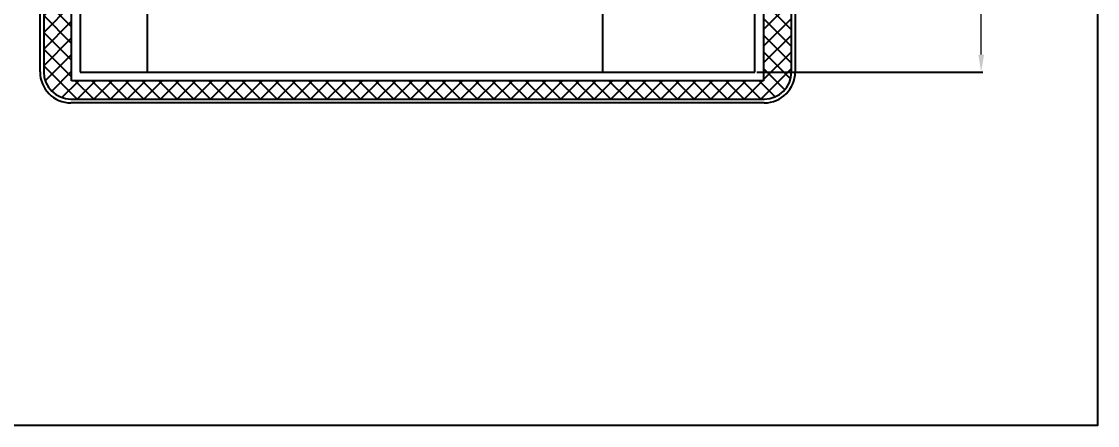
# Model space of a CAD drawing. Header units: millimetres. Extents: x 884 to 1160, y 193 to 343.
# Drawn here: x 1072.9 to 1159.8, y 193.1 to 225.7 of the extents above; entities that cross this region are included whole.
import ezdxf

# ---------------------------------------------------------------- set-up
doc = ezdxf.new("R2010")
doc.units = ezdxf.units.MM
doc.layers.add('', color=7, linetype='Continuous')
doc.layers.add('dim', color=4, linetype='Continuous')
doc.layers.add('图层0000', color=7, linetype='Continuous', lineweight=25)
doc.styles.add('STYLE1', font='', dxfattribs={"width": 0.9})
doc.styles.add('宋体', font='', dxfattribs={"width": 0.75})
doc.styles.get('STYLE1').set_extended_font_data('KaiTi_GB2312')
doc.styles.get('宋体').set_extended_font_data('SimSun')
doc.dimstyles.new('STANDARD$0', dxfattribs={"dimtxt": 1.5, "dimasz": 1.5, "dimexe": 0.25, "dimexo": 0.5, "dimgap": 0.4, "dimtad": 1, "dimzin": 9, "dimdsep": 46, "dimtxsty": 'STYLE1', "dimcen": 1.5, "dimclrd": 256, "dimclre": 256, "dimclrt": 256, "dimadec": 0, "dimazin": 0, "dimtfac": 1, "dimtmove": 0, "dimatfit": 3, "dimfxl": 0, "dimtolj": 1, "dimtzin": 0, "dimlwd": 5, "dimlwe": 5, "dimarcsym": 0})

# ---------------------------------------------------------------- blocks, each defined once
blk = doc.blocks.new('*D21')
at = {"layer": 'Defpoints', "color": 0}
for p in [(1132.108, 304.596), (1132.108, 221.646), (1150.379, 221.646)]:
    blk.add_point(p, dxfattribs=at)
at = {"layer": 'dim', "color": 3, "lineweight": -2}
for p, q in [((1132.248, 304.596), (1150.519, 304.596)), ((1132.248, 221.646), (1150.519, 221.646))]:
    blk.add_line(p, q, dxfattribs=at)
at = {"layer": 'dim', "color": 3, "lineweight": 18}
for p, q in [((1150.379, 303.196), (1150.379, 268.053)), ((1150.379, 223.046), (1150.379, 258.189))]:
    blk.add_line(p, q, dxfattribs=at)
at = {"layer": 'dim', "color": 3}
for points in [[(1150.613, 303.196), (1150.146, 303.196), (1150.379, 304.596)], [(1150.146, 223.046), (1150.613, 223.046), (1150.379, 221.646)]]:
    blk.add_solid(points, dxfattribs=at)
at = {"layer": 'dim', "color": 3, "insert": (1150.379, 263.121), "char_height": 1.96, "attachment_point": 5, "rotation": 90, "style": '宋体'}
blk.add_mtext('{\\H1.785714x;82.95}', dxfattribs=at)

msp = doc.modelspace()

# ---------------------------------------------------------------- hatches: boundary and pattern name
at = {"layer": ''}
h = msp.add_hatch(dxfattribs=at)
h.set_pattern_fill('ANSI37', color=2, scale=0.3)
h.set_pattern_definition([(45, (1074.6578, 219.4562), (-0.673519, 0.673519), []), (135, (1074.6578, 219.4562), (-0.673519, -0.673519), [])])
edge = h.paths.add_edge_path()
edge.add_arc((1076.858, 221.656), 2.2, 180, 270)
edge.add_line((1076.858, 219.456), (1132.858, 219.456))
edge.add_arc((1132.858, 221.656), 2.2, 270, 360)
edge.add_line((1135.058, 221.656), (1135.058, 309.096))
edge.add_arc((1132.858, 309.096), 2.2, 0, 90)
edge.add_line((1132.858, 311.296), (1076.858, 311.296))
edge.add_arc((1076.858, 309.096), 2.2, 90, 180)
edge.add_line((1074.658, 309.096), (1074.658, 221.656))
h.paths.add_polyline_path([(1076.908, 220.946), (1132.808, 220.946), (1132.808, 305.296), (1076.908, 305.296)], flags=16)

# ---------------------------------------------------------------- linework, layer by layer
msp.add_lwpolyline([(883.859, 343.356), (1159.772, 343.356), (1159.772, 193.122), (883.859, 193.122)], close=True)
at = {"layer": '图层0000', "color": 7, "linetype": 'Continuous', "lineweight": 25}
for p, q in [((1074.358, 221.656), (1074.358, 309.096)), ((1074.658, 309.096), (1074.658, 221.656)), ((1135.058, 221.656), (1135.058, 309.096)), ((1135.358, 309.096), (1135.358, 221.656)), ((1076.908, 220.946), (1076.908, 305.296)), ((1132.808, 305.296), (1132.808, 220.946)), ((1077.608, 227.096), (1077.608, 221.646)), ((1132.108, 221.646), (1132.108, 227.096)), ((1083.008, 226.596), (1083.008, 221.646)), ((1119.808, 221.646), (1119.808, 226.596)), ((1077.608, 221.646), (1083.008, 221.646)), ((1083.008, 221.646), (1119.808, 221.646)), ((1119.808, 221.646), (1132.108, 221.646)), ((1132.808, 220.946), (1076.908, 220.946)), ((1076.858, 219.456), (1132.858, 219.456)), ((1132.858, 219.156), (1076.858, 219.156))]:
    msp.add_line(p, q, dxfattribs=at)
for centre, radius, start, end in [((1076.858, 221.656), 2.5, 180, 270), ((1076.858, 221.656), 2.2, 180, 270), ((1132.858, 221.656), 2.5, 270, 0), ((1132.858, 221.656), 2.2, 270, 0)]:
    msp.add_arc(centre, radius, start, end, dxfattribs=at)

# ---------------------------------------------------------------- dimensions: what is measured, and where the dimension line sits
at = {"layer": 'dim', "color": 3}
dim = msp.add_linear_dim(base=(1150.379, 221.646), p1=(1132.108, 304.596), p2=(1132.108, 221.646), angle=90, text='{\\H1.785714x;<>}', dimstyle='STANDARD$0', override={"dimscale": 0.7, "dimtxt": 2.8, "dimasz": 2, "dimexe": 0.2, "dimexo": 0.2, "dimgap": 0.625, "dimtad": 0, "dimzin": 1, "dimtxsty": '宋体', "dimcen": 0, "dimclrd": 3, "dimclre": 3, "dimclrt": 3, "dimtofl": 0, "dimatfit": 0, "dimtolj": 0, "dimtzin": 8, "dimlwd": 18, "dimlwe": 65534}, dxfattribs=at)
dim.commit()
dim.dimension.update_dxf_attribs({"geometry": '*D21', "text_midpoint": (1150.379, 263.121)})

doc.saveas('drawing.dxf')
